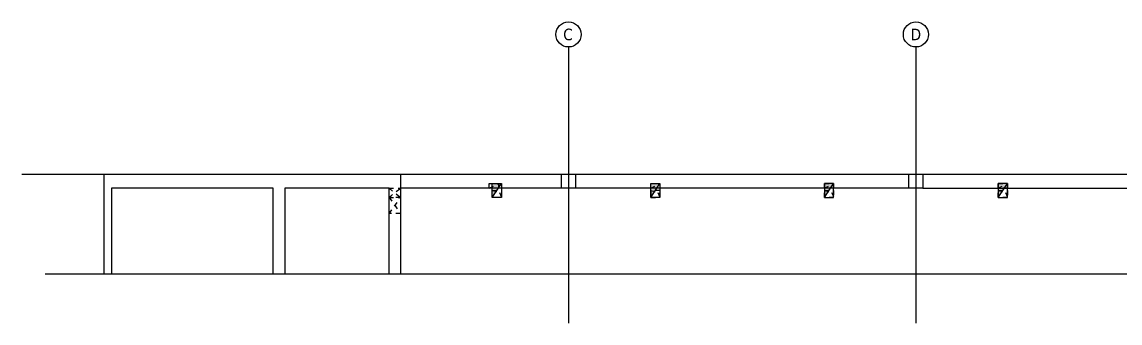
# Model space of a CAD drawing. Extents: x 40 to 135.7, y -30.7 to 24.7.
# Drawn here: x 41.6 to 65.31, y 18.22 to 24.72 of the extents above; entities that cross this region are included whole.
import ezdxf

# ---------------------------------------------------------------- set-up
doc = ezdxf.new("R2010")
doc.units = 0
doc.header["$LTSCALE"] = 0.5
for name, pattern in [('AUSGEZOGEN', [1000.01, 1000, 0.01]), ('DOT', [0.175, 0.05, -0.125]), ('HIDDEN2', [0.187, 0.125, -0.062])]:
    doc.linetypes.add(name, pattern=pattern)
for name, color, linetype in [('1.OG', 7, 'Continuous'), ('ACHSEN', 7, 'Continuous'), ('BETON', 7, 'Continuous'), ('DD', 7, 'Continuous'), ('grau_dunkel', 7, 'Continuous'), ('OBJEKT', 7, 'Continuous'), ('SFP_Achsen', 7, 'Continuous'), ('WD', 7, 'Continuous')]:
    doc.layers.add(name, color=color, linetype=linetype)
doc.layers.add('NOPLOT', color=7, linetype='Continuous', plot=False)
doc.styles.add('helv', font='tahoma.ttf')

msp = doc.modelspace()

# ---------------------------------------------------------------- hatches: boundary and pattern name
at = {"layer": 'grau_dunkel', "transparency": 33554687}
for points in [[(51.7534, 21.2287), (51.7534, 20.9287), (51.9534, 21.2287)], [(55.1734, 21.2287), (55.1734, 20.9287), (55.3734, 21.2287)], [(58.9234, 21.2287), (58.9234, 20.9287), (59.1234, 21.2287)], [(62.6734, 21.2287), (62.6734, 20.9287), (62.8734, 21.2287)]]:
    msp.add_hatch(color=21, dxfattribs=at).paths.add_polyline_path(points)

# ---------------------------------------------------------------- linework, layer by layer
at = {"layer": '1.OG', "linetype": 'DOT', "lineweight": -2}
for points in [[(43.3734, 19.2816), (43.3734, 21.4287), (49.7734, 21.4287), (49.7734, 19.2816)], [(47.0234, 19.2816), (47.0234, 21.1287), (43.5334, 21.1287), (43.5334, 19.2816)], [(49.5234, 19.2816), (49.5234, 21.1287), (47.2734, 21.1287), (47.2734, 19.2816)]]:
    msp.add_lwpolyline(points, dxfattribs=at)
for points in [[(53.2484, 21.4287), (53.5484, 21.4287), (53.5484, 21.1287), (53.2484, 21.1287)], [(60.7484, 21.4287), (61.0484, 21.4287), (61.0484, 21.1287), (60.7484, 21.1287)]]:
    msp.add_lwpolyline(points, close=True, dxfattribs=at)
at = {"layer": 'ACHSEN', "color": 140, "linetype": 'AUSGEZOGEN'}
for p, q in [((53.3984, 24.1787), (53.3984, 18.2155)), ((60.8984, 24.1787), (60.8984, 18.2155)), ((41.5984, 21.4287), (85.0484, 21.4287))]:
    msp.add_line(p, q, dxfattribs=at)
at = {"layer": 'BETON', "color": 6, "linetype": 'AUSGEZOGEN', "lineweight": -2}
for points in [[(43.3734, 19.2816), (43.3734, 21.4287)], [(43.3734, 21.4287), (49.7734, 21.4287), (49.7734, 19.2816)], [(47.0234, 19.2816), (47.0234, 21.1287), (43.5334, 21.1287), (43.5334, 19.2816)], [(49.5234, 19.2816), (49.5234, 21.1287), (47.2734, 21.1287), (47.2734, 19.2816)]]:
    msp.add_lwpolyline(points, dxfattribs=at)
for points in [[(53.2484, 21.4287), (53.5484, 21.4287), (53.5484, 21.1287), (53.2484, 21.1287)], [(60.7484, 21.4287), (61.0484, 21.4287), (61.0484, 21.1287), (60.7484, 21.1287)]]:
    msp.add_lwpolyline(points, close=True, dxfattribs=at)
at = {"layer": 'DD', "color": 7, "linetype": 'AUSGEZOGEN'}
for p, q in [((51.7534, 20.9287), (51.9534, 21.2287)), ((55.1734, 20.9287), (55.3734, 21.2287)), ((58.9234, 20.9287), (59.1234, 21.2287)), ((62.6734, 20.9287), (62.8734, 21.2287))]:
    msp.add_line(p, q, dxfattribs=at)
at = {"layer": 'DD', "color": 7, "linetype": 'HIDDEN2'}
for p, q in [((51.7534, 21.0787), (51.9101, 21.0386)), ((51.9101, 21.0386), (51.9534, 20.9287)), ((55.1734, 21.0787), (55.3301, 21.0386)), ((55.3301, 21.0386), (55.3734, 20.9287)), ((58.9234, 21.0787), (59.0801, 21.0386)), ((59.0801, 21.0386), (59.1234, 20.9287)), ((62.6734, 21.0787), (62.8301, 21.0386)), ((62.8301, 21.0386), (62.8734, 20.9287))]:
    msp.add_line(p, q, dxfattribs=at)
at = {"layer": 'DD', "color": 7, "linetype": 'AUSGEZOGEN'}
for points in [[(51.7534, 21.2287), (51.9534, 21.2287), (51.9534, 20.9287), (51.7534, 20.9287)], [(55.1734, 21.2287), (55.3734, 21.2287), (55.3734, 20.9287), (55.1734, 20.9287)], [(59.1234, 21.2287), (58.9234, 21.2287), (58.9234, 20.9287), (59.1234, 20.9287)], [(62.8734, 21.2287), (62.6734, 21.2287), (62.6734, 20.9287), (62.8734, 20.9287)]]:
    msp.add_lwpolyline(points, close=True, dxfattribs=at)
at = {"layer": 'DD', "color": 7, "linetype": 'HIDDEN2'}
for points in [[(51.7534, 21.0787), (51.9534, 21.0787), (51.9534, 20.9287), (51.7534, 20.9287)], [(55.3734, 21.0787), (55.1734, 21.0787), (55.1734, 20.9287), (55.3734, 20.9287)], [(58.9234, 21.0787), (59.1234, 21.0787), (59.1234, 20.9287), (58.9234, 20.9287)], [(62.6734, 21.0787), (62.8734, 21.0787), (62.8734, 20.9287), (62.6734, 20.9287)]]:
    msp.add_lwpolyline(points, close=True, dxfattribs=at)
at = {"layer": 'NOPLOT', "color": 191, "linetype": 'AUSGEZOGEN'}
msp.add_line((42.0963, 19.2816), (85.4731, 19.2816), dxfattribs=at)
at = {"layer": 'OBJEKT', "color": 7, "linetype": 'AUSGEZOGEN'}
for p, q in [((49.7734, 21.4287), (53.2484, 21.4287)), ((53.5484, 21.4287), (60.7484, 21.4287)), ((61.0484, 21.4287), (68.2484, 21.4287)), ((53.2484, 21.1287), (49.7734, 21.1287)), ((60.7484, 21.1287), (53.5484, 21.1287)), ((61.0484, 21.1287), (68.2484, 21.1287))]:
    msp.add_line(p, q, dxfattribs=at)
at = {"layer": 'SFP_Achsen', "color": 7, "linetype": 'AUSGEZOGEN'}
for centre in [(53.3984, 24.4492), (60.8984, 24.4492)]:
    msp.add_circle(centre, 0.2705, dxfattribs=at)
at = {"layer": 'WD', "color": 7, "linetype": 'HIDDEN2'}
for p, q in [((49.5234, 20.9287), (49.7734, 21.1287)), ((49.5234, 21.1287), (49.7734, 20.9287)), ((49.5234, 20.5787), (49.7734, 20.9287)), ((49.5234, 20.9287), (49.7734, 20.5787))]:
    msp.add_line(p, q, dxfattribs=at)
at = {"layer": 'WD', "color": 102, "linetype": 'HIDDEN2'}
for p, q in [((51.6884, 21.1287), (51.8884, 21.2287)), ((55.1734, 21.1287), (55.3734, 21.2287)), ((58.9234, 21.1287), (59.1234, 21.2287)), ((62.6734, 21.1287), (62.8734, 21.2287))]:
    msp.add_line(p, q, dxfattribs=at)
at = {"layer": 'WD', "color": 7, "linetype": 'HIDDEN2'}
for points in [[(49.5234, 21.1287), (49.7734, 21.1287), (49.7734, 20.9287), (49.5234, 20.9287)], [(49.5234, 20.9287), (49.7734, 20.9287), (49.7734, 20.5787), (49.5234, 20.5787)]]:
    msp.add_lwpolyline(points, close=True, dxfattribs=at)
at = {"layer": 'WD', "color": 102, "linetype": 'HIDDEN2'}
for points in [[(51.6884, 21.2287), (51.8884, 21.2287), (51.8884, 21.1287), (51.6884, 21.1287)], [(55.1734, 21.2287), (55.3734, 21.2287), (55.3734, 21.1287), (55.1734, 21.1287)], [(58.9234, 21.2287), (59.1234, 21.2287), (59.1234, 21.1287), (58.9234, 21.1287)], [(62.6734, 21.2287), (62.8734, 21.2287), (62.8734, 21.1287), (62.6734, 21.1287)]]:
    msp.add_lwpolyline(points, close=True, dxfattribs=at)

# ---------------------------------------------------------------- texts
at = {"layer": 'SFP_Achsen', "color": 6, "linetype": 'AUSGEZOGEN', "style": 'helv'}
for s, p in [('C', (53.2843, 24.3248)), ('D', (60.7843, 24.3248))]:
    msp.add_text(s, height=0.25, dxfattribs=at).set_placement(p)

doc.saveas('drawing.dxf')
